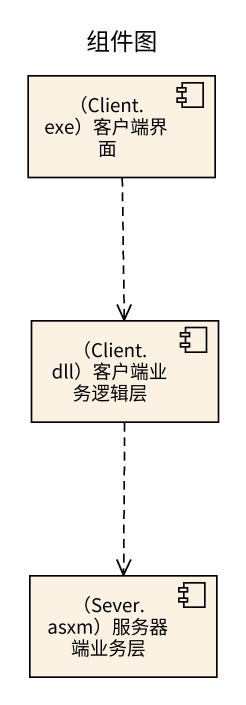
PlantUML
@startuml
title 组件图
component "（Client.exe）客户端界面" as Client_exe_客户端界面
component "（Client.dll）客户端业务逻辑层" as Client_dll_客户端业务逻辑层
component "（Sever.asxm）服务器端业务层" as Sever_asxm_服务器端业务层
Client_exe_客户端界面 ..> Client_dll_客户端业务逻辑层
Client_dll_客户端业务逻辑层 ..> Sever_asxm_服务器端业务层
@enduml
